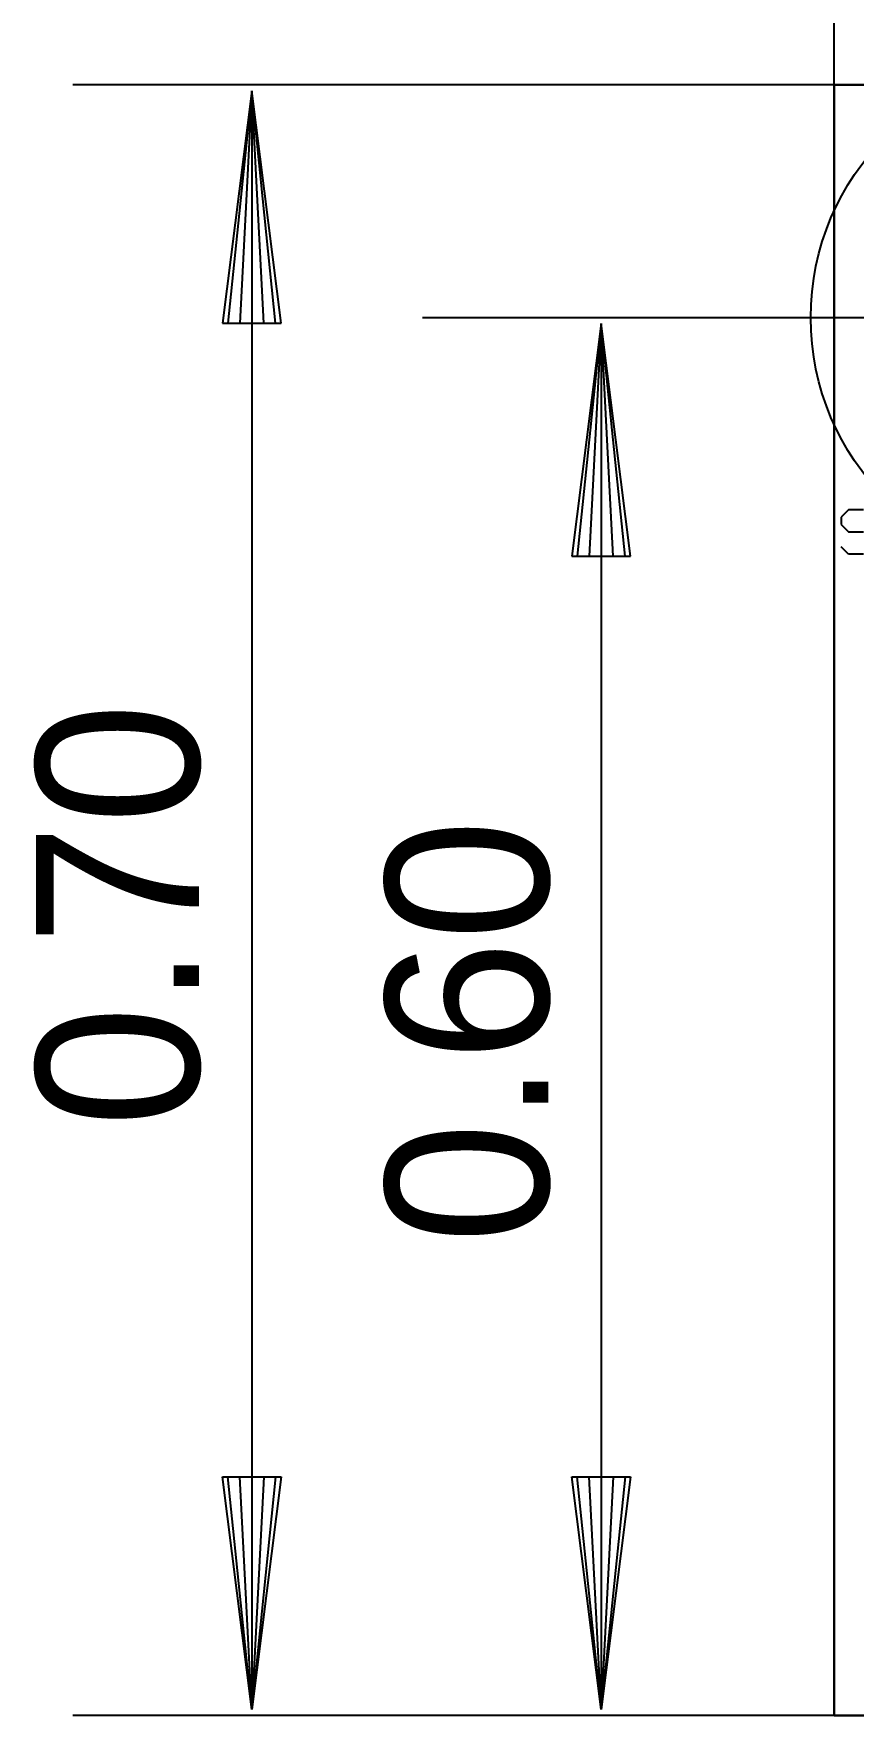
# Model space of a CAD drawing. Extents: x -34 to 73, y -22 to 30.
# Drawn here: x -8.73 to 0.21, y 0 to 18.34 of the extents above; entities that cross this region are included whole.
import ezdxf

# ---------------------------------------------------------------- set-up
doc = ezdxf.new("R2010")
doc.units = 0
for name, color, linetype in [('1', 12, 'CONTINUOUS'), ('16', 132, 'CONTINUOUS'), ('20', 53, 'CONTINUOUS'), ('27', 253, 'CONTINUOUS'), ('39', 12, 'CONTINUOUS'), ('47', 253, 'CONTINUOUS')]:
    doc.layers.add(name, color=color, linetype=linetype)

msp = doc.modelspace()

# ---------------------------------------------------------------- linework, layer by layer
at = {"layer": '1'}
for p, q in [((17.78, 17.78), (0, 17.78)), ((0, 17.78), (0, 0)), ((0, 0), (17.78, 0))]:
    msp.add_line(p, q, dxfattribs=at)
at = {"layer": '16'}
for p, q in [((0, 17.78), (17.78, 17.78)), ((0, 0), (0, 17.78)), ((17.78, 0), (0, 0))]:
    msp.add_line(p, q, dxfattribs=at)
at = {"layer": '20'}
for p, q in [((0, 0), (0, 17.78)), ((0, 17.78), (17.78, 17.78)), ((17.78, 0), (0, 0))]:
    msp.add_line(p, q, dxfattribs=at)
at = {"layer": '27'}
for p, q in [((0.1581, 13.1449), (0.0776, 13.0644)), ((0.0776, 13.0644), (0.0776, 12.9839)), ((0.3191, 13.1449), (0.1581, 13.1449)), ((0.0776, 12.9839), (0.1581, 12.9034)), ((0.1581, 12.9034), (0.3191, 12.9034)), ((0.1581, 12.6619), (0.0776, 12.7424)), ((0.3191, 12.6619), (0.1581, 12.6619))]:
    msp.add_line(p, q, dxfattribs=at)
at = {"layer": '39'}
msp.add_circle((2.54, 15.24), 2.794, dxfattribs=at)
at = {"layer": '47'}
for p, q in [((0, 17.78), (0, 29.89)), ((0, 15.24), (0, 26.08)), ((0, 15.24), (0, 22.27)), ((0, 17.78), (-8.3, 17.78)), ((-6.35, 17.715), (-6.6692, 15.18)), ((-6.35, 17.715), (-6.61, 15.18)), ((-6.35, 17.715), (-6.48, 15.18)), ((-6.35, 17.715), (-6.35, 0.065)), ((-6.0308, 15.18), (-6.35, 17.715)), ((-6.22, 15.18), (-6.35, 17.715)), ((-6.09, 15.18), (-6.35, 17.715)), ((2.54, 15.24), (-4.49, 15.24)), ((-6.6692, 15.18), (-6.0308, 15.18)), ((-2.54, 15.175), (-2.8592, 12.64)), ((-2.54, 15.175), (-2.8, 12.64)), ((-2.54, 15.175), (-2.67, 12.64)), ((-2.54, 15.175), (-2.54, 0.065)), ((-2.2208, 12.64), (-2.54, 15.175)), ((-2.41, 12.64), (-2.54, 15.175)), ((-2.28, 12.64), (-2.54, 15.175)), ((-2.8592, 12.64), (-2.2208, 12.64)), ((-6.35, 0.065), (-6.6692, 2.6)), ((-6.6692, 2.6), (-6.0308, 2.6)), ((-6.35, 0.065), (-6.61, 2.6)), ((-6.35, 0.065), (-6.48, 2.6)), ((-6.0308, 2.6), (-6.35, 0.065)), ((-6.22, 2.6), (-6.35, 0.065)), ((-6.09, 2.6), (-6.35, 0.065)), ((-2.54, 0.065), (-2.8592, 2.6)), ((-2.8592, 2.6), (-2.2208, 2.6)), ((-2.54, 0.065), (-2.8, 2.6)), ((-2.54, 0.065), (-2.67, 2.6)), ((-2.2208, 2.6), (-2.54, 0.065)), ((-2.41, 2.6), (-2.54, 0.065)), ((-2.28, 2.6), (-2.54, 0.065)), ((0, 0), (-8.3, 0)), ((0, 0), (-4.49, 0))]:
    msp.add_line(p, q, dxfattribs=at)

# ---------------------------------------------------------------- texts
for s, p in [('0.70', (-6.9245, 6.4131)), ('0.60', (-3.1145, 5.1431))]:
    msp.add_text(s, height=1.778, rotation=90, dxfattribs=at).set_placement(p)

doc.saveas('drawing.dxf')
